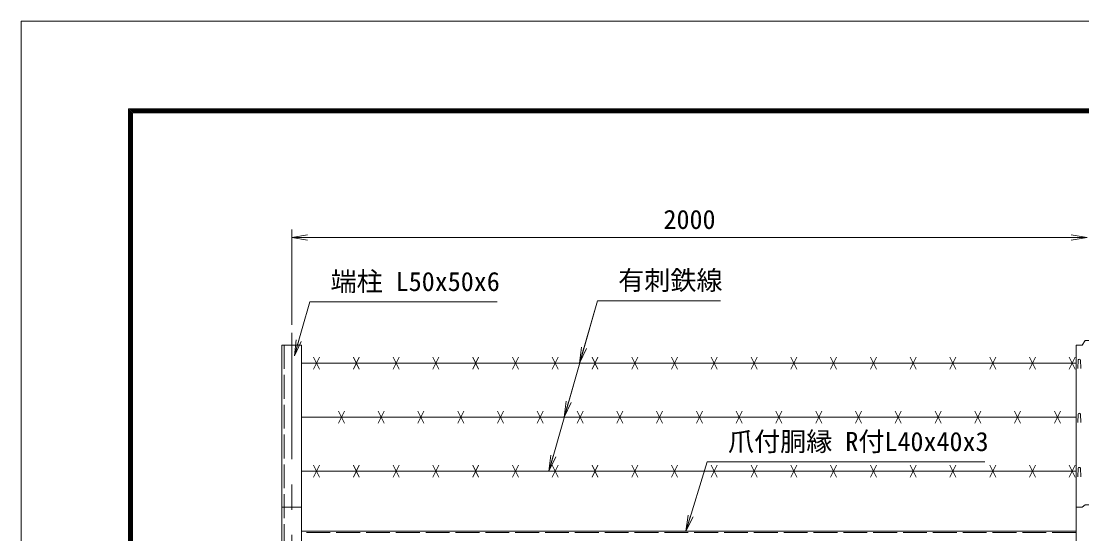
# Model space of a CAD drawing. Units: millimetres, scale not verified. Extents: x -4200 to 4200, y -2970 to 2970.
# Drawn here: x -4200 to -1533, y 1682 to 2970 of the extents above; entities that cross this region are included whole.
import ezdxf
from ezdxf.enums import TextEntityAlignment as Align

# ---------------------------------------------------------------- set-up
doc = ezdxf.new("R2010")
doc.units = ezdxf.units.MM
doc.header["$LTSCALE"] = 10
doc.linetypes.add('DASHED', pattern=[7.5, 6, -1.5])
doc.linetypes.add('USER1', pattern=[50.8, 31.75, -6.35, 6.35, -6.35])
for name, color, linetype, lineweight in [('0-0_D-STR1', 1, 'Continuous', 18), ('0-1_D-BMK', 2, 'USER1', 13), ('0-2_D-STR-DIM', 7, 'Continuous', 13), ('0-3_D-STR3', 3, 'Continuous', 13), ('0-7_D-STR-TXT', 7, 'Continuous', 13), ('0-8_0', 7, 'Continuous', 18), ('0-B_D-TTL', 7, 'Continuous', 18)]:
    doc.layers.add(name, color=color, linetype=linetype, lineweight=lineweight)
doc.styles.add('ＭＳ ゴシック', font='')
doc.styles.get('ＭＳ ゴシック').set_extended_font_data('MS Gothic')

# ---------------------------------------------------------------- blocks, each defined once
blk = doc.blocks.new('_Open')
at = {"layer": '0-8_0'}
blk.add_line((-10, 1.667), (0, 0), dxfattribs=at)
blk.add_lwpolyline([(-10, -1.667), (0, 0), (-10, 0)], dxfattribs=at)

msp = doc.modelspace()

# ---------------------------------------------------------------- linework, layer by layer
at = {"layer": '0-0_D-STR1'}
for p, q in [((-3544.9, 2156), (-3544.9, -411.84)), ((-3544.9, 2156), (-3494.9, 2156)), ((-3494.9, -411.84), (-3494.9, 2156)), ((-1547.9, -411.84), (-1547.9, 2156)), ((-1542.9, 2118.56), (-1543.65, 2097.06)), ((-1536.9, 2118.56), (-1536.15, 2097.06)), ((-1542.9, 1982.62), (-1543.65, 1961.12)), ((-1536.9, 1982.62), (-1536.15, 1961.12)), ((-1542.9, 1846.67), (-1543.65, 1825.17)), ((-1536.9, 1846.67), (-1536.15, 1825.17)), ((-3544.9, 1748.16), (-3494.9, 1748.16)), ((-1547.9, 1688.16), (-3494.9, 1688.16))]:
    msp.add_line(p, q, dxfattribs=at)
at = {"layer": '0-0_D-STR1', "linetype": 'DASHED'}
for p, q in [((-3538.9, 2156), (-3538.9, -411.84)), ((-1547.9, 1685.16), (-3494.9, 1685.16))]:
    msp.add_line(p, q, dxfattribs=at)
at = {"layer": '0-0_D-STR1'}
for points in [[(-1547.9, 2156), (-1532.4, 2156), (-1524.9, 2167.41), (-1514.9, 2167.41), (-1507.4, 2156), (-1491.9, 2156)], [(-1547.9, 1748.16), (-1532.4, 1748.16), (-1524.9, 1754.15), (-1514.9, 1754.15), (-1507.4, 1748.16), (-1491.9, 1748.16)]]:
    msp.add_lwpolyline(points, dxfattribs=at)
for centre in [(-1539.9, 2117.31), (-1539.9, 1981.37), (-1539.9, 1845.42)]:
    msp.add_arc(centre, 3.25, 22.61986, 157.38014, dxfattribs=at)
at = {"layer": '0-1_D-BMK'}
msp.add_line((-3519.9, 2186.66), (-3519.9, -426.84), dxfattribs=at)
at = {"layer": '0-2_D-STR-DIM'}
for p, q in [((-3519.9, 2206.66), (-3519.9, 2446.66)), ((-3519.9, 2426.66), (-1519.9, 2426.66))]:
    msp.add_line(p, q, dxfattribs=at)
at = {"layer": '0-3_D-STR3'}
for p, q in [((-3494.9, 2110.68), (-1547.9, 2110.68)), ((-3464.9, 2125.68), (-3449.9, 2095.68)), ((-3464.9, 2095.68), (-3449.9, 2125.68)), ((-3364.9, 2125.68), (-3349.9, 2095.68)), ((-3364.9, 2095.68), (-3349.9, 2125.68)), ((-3264.9, 2125.68), (-3249.9, 2095.68)), ((-3264.9, 2095.68), (-3249.9, 2125.68)), ((-3164.9, 2125.68), (-3149.9, 2095.68)), ((-3164.9, 2095.68), (-3149.9, 2125.68)), ((-3064.9, 2125.68), (-3049.9, 2095.68)), ((-3064.9, 2095.68), (-3049.9, 2125.68)), ((-2964.9, 2125.68), (-2949.9, 2095.68)), ((-2964.9, 2095.68), (-2949.9, 2125.68)), ((-2864.9, 2125.68), (-2849.9, 2095.68)), ((-2864.9, 2095.68), (-2849.9, 2125.68)), ((-2764.9, 2125.68), (-2749.9, 2095.68)), ((-2764.9, 2095.68), (-2749.9, 2125.68)), ((-2664.9, 2125.68), (-2649.9, 2095.68)), ((-2664.9, 2095.68), (-2649.9, 2125.68)), ((-2564.9, 2125.68), (-2549.9, 2095.68)), ((-2564.9, 2095.68), (-2549.9, 2125.68)), ((-2464.9, 2125.68), (-2449.9, 2095.68)), ((-2464.9, 2095.68), (-2449.9, 2125.68)), ((-2364.9, 2125.68), (-2349.9, 2095.68)), ((-2364.9, 2095.68), (-2349.9, 2125.68)), ((-2264.9, 2125.68), (-2249.9, 2095.68)), ((-2264.9, 2095.68), (-2249.9, 2125.68)), ((-2164.9, 2125.68), (-2149.9, 2095.68)), ((-2164.9, 2095.68), (-2149.9, 2125.68)), ((-2064.9, 2125.68), (-2049.9, 2095.68)), ((-2064.9, 2095.68), (-2049.9, 2125.68)), ((-1964.9, 2125.68), (-1949.9, 2095.68)), ((-1964.9, 2095.68), (-1949.9, 2125.68)), ((-1864.9, 2125.68), (-1849.9, 2095.68)), ((-1864.9, 2095.68), (-1849.9, 2125.68)), ((-1764.9, 2125.68), (-1749.9, 2095.68)), ((-1764.9, 2095.68), (-1749.9, 2125.68)), ((-1664.9, 2125.68), (-1649.9, 2095.68)), ((-1664.9, 2095.68), (-1649.9, 2125.68)), ((-1564.9, 2125.68), (-1549.9, 2095.68)), ((-1564.9, 2095.68), (-1549.9, 2125.68)), ((-3494.9, 1974.74), (-1547.9, 1974.74)), ((-3402.4, 1959.74), (-3387.4, 1989.74)), ((-3402.4, 1989.74), (-3387.4, 1959.74)), ((-3302.4, 1959.74), (-3287.4, 1989.74)), ((-3302.4, 1989.74), (-3287.4, 1959.74)), ((-3202.4, 1959.74), (-3187.4, 1989.74)), ((-3202.4, 1989.74), (-3187.4, 1959.74)), ((-3102.4, 1959.74), (-3087.4, 1989.74)), ((-3102.4, 1989.74), (-3087.4, 1959.74)), ((-3002.4, 1959.74), (-2987.4, 1989.74)), ((-3002.4, 1989.74), (-2987.4, 1959.74)), ((-2902.4, 1959.74), (-2887.4, 1989.74)), ((-2902.4, 1989.74), (-2887.4, 1959.74)), ((-2802.4, 1959.74), (-2787.4, 1989.74)), ((-2802.4, 1989.74), (-2787.4, 1959.74)), ((-2702.4, 1959.74), (-2687.4, 1989.74)), ((-2702.4, 1989.74), (-2687.4, 1959.74)), ((-2602.4, 1959.74), (-2587.4, 1989.74)), ((-2602.4, 1989.74), (-2587.4, 1959.74)), ((-2502.4, 1959.74), (-2487.4, 1989.74)), ((-2502.4, 1989.74), (-2487.4, 1959.74)), ((-2402.4, 1959.74), (-2387.4, 1989.74)), ((-2402.4, 1989.74), (-2387.4, 1959.74)), ((-2302.4, 1959.74), (-2287.4, 1989.74)), ((-2302.4, 1989.74), (-2287.4, 1959.74)), ((-2202.4, 1959.74), (-2187.4, 1989.74)), ((-2202.4, 1989.74), (-2187.4, 1959.74)), ((-2102.4, 1959.74), (-2087.4, 1989.74)), ((-2102.4, 1989.74), (-2087.4, 1959.74)), ((-2002.4, 1959.74), (-1987.4, 1989.74)), ((-2002.4, 1989.74), (-1987.4, 1959.74)), ((-1902.4, 1959.74), (-1887.4, 1989.74)), ((-1902.4, 1989.74), (-1887.4, 1959.74)), ((-1802.4, 1959.74), (-1787.4, 1989.74)), ((-1802.4, 1989.74), (-1787.4, 1959.74)), ((-1702.4, 1959.74), (-1687.4, 1989.74)), ((-1702.4, 1989.74), (-1687.4, 1959.74)), ((-1602.4, 1959.74), (-1587.4, 1989.74)), ((-1602.4, 1989.74), (-1587.4, 1959.74)), ((-3464.9, 1853.79), (-3449.9, 1823.79)), ((-3464.9, 1823.79), (-3449.9, 1853.79)), ((-3364.9, 1853.79), (-3349.9, 1823.79)), ((-3364.9, 1823.79), (-3349.9, 1853.79)), ((-3264.9, 1853.79), (-3249.9, 1823.79)), ((-3264.9, 1823.79), (-3249.9, 1853.79)), ((-3164.9, 1853.79), (-3149.9, 1823.79)), ((-3164.9, 1823.79), (-3149.9, 1853.79)), ((-3064.9, 1853.79), (-3049.9, 1823.79)), ((-3064.9, 1823.79), (-3049.9, 1853.79)), ((-2964.9, 1853.79), (-2949.9, 1823.79)), ((-2964.9, 1823.79), (-2949.9, 1853.79)), ((-2864.9, 1853.79), (-2849.9, 1823.79)), ((-2864.9, 1823.79), (-2849.9, 1853.79)), ((-2764.9, 1853.79), (-2749.9, 1823.79)), ((-2764.9, 1823.79), (-2749.9, 1853.79)), ((-2664.9, 1853.79), (-2649.9, 1823.79)), ((-2664.9, 1823.79), (-2649.9, 1853.79)), ((-2564.9, 1853.79), (-2549.9, 1823.79)), ((-2564.9, 1823.79), (-2549.9, 1853.79)), ((-2464.9, 1853.79), (-2449.9, 1823.79)), ((-2464.9, 1823.79), (-2449.9, 1853.79)), ((-2364.9, 1853.79), (-2349.9, 1823.79)), ((-2364.9, 1823.79), (-2349.9, 1853.79)), ((-2264.9, 1853.79), (-2249.9, 1823.79)), ((-2264.9, 1823.79), (-2249.9, 1853.79)), ((-2164.9, 1853.79), (-2149.9, 1823.79)), ((-2164.9, 1823.79), (-2149.9, 1853.79)), ((-2064.9, 1853.79), (-2049.9, 1823.79)), ((-2064.9, 1823.79), (-2049.9, 1853.79)), ((-1964.9, 1853.79), (-1949.9, 1823.79)), ((-1964.9, 1823.79), (-1949.9, 1853.79)), ((-1864.9, 1853.79), (-1849.9, 1823.79)), ((-1864.9, 1823.79), (-1849.9, 1853.79)), ((-1764.9, 1853.79), (-1749.9, 1823.79)), ((-1764.9, 1823.79), (-1749.9, 1853.79)), ((-1664.9, 1853.79), (-1649.9, 1823.79)), ((-1664.9, 1823.79), (-1649.9, 1853.79)), ((-1564.9, 1853.79), (-1549.9, 1823.79)), ((-1564.9, 1823.79), (-1549.9, 1853.79)), ((-3494.9, 1838.79), (-1547.9, 1838.79))]:
    msp.add_line(p, q, dxfattribs=at)
at = {"layer": '0-7_D-STR-TXT'}
for q in [(-2833.96, 1976.66), (-2795.4, 2112.61)]:
    msp.add_line((-2751.46, 2267.53), q, dxfattribs=at)
for points in [[(-2441.91, 2267.53), (-2751.46, 2267.53), (-2872.52, 1840.72)], [(-3003.54, 2264.79), (-3474.52, 2264.79), (-3512.6, 2130.52)], [(-1777.11, 1862.56), (-2474.99, 1862.56), (-2528.23, 1690.07)]]:
    msp.add_lwpolyline(points, dxfattribs=at)
at = {"layer": '0-B_D-TTL', "color": 2}
msp.add_lwpolyline([(-4200, 2970), (4200, 2970), (4200, -2970), (-4200, -2970)], close=True, dxfattribs=at)
at = {"layer": '0-B_D-TTL'}
for points in [[(-3930, 2750), (3930, 2750), (3930, -2750), (-3930, -2750)], [(-3927.5, 2747.5), (3927.5, 2747.5), (3927.5, -2747.5), (-3927.5, -2747.5)], [(-3925, 2745), (3925, 2745), (3925, -2745), (-3925, -2745)], [(-3922.5, 2742.5), (3922.5, 2742.5), (3922.5, -2742.5), (-3922.5, -2742.5)], [(-3920, 2740), (3920, 2740), (3920, -2740), (-3920, -2740)]]:
    msp.add_lwpolyline(points, close=True, dxfattribs=at)

# ---------------------------------------------------------------- block references
at = {"layer": '0-2_D-STR-DIM', "xscale": 4, "yscale": 4, "rotation": 180}
msp.add_blockref('_Open', (-3519.9, 2426.66), dxfattribs=at)
at = {"layer": '0-2_D-STR-DIM', "xscale": 4, "yscale": 4}
msp.add_blockref('_Open', (-1519.9, 2426.66), dxfattribs=at)
at = {"layer": '0-7_D-STR-TXT', "xscale": 4, "yscale": 4}
for p, rotation in [((-3513.15, 2128.59), 254.16392), ((-2795.95, 2110.68), 254.16392), ((-2834.51, 1974.74), 254.16392), ((-2873.07, 1838.79), 254.16392), ((-2528.82, 1688.16), 252.84683)]:
    msp.add_blockref('_Open', p, dxfattribs=dict(at, rotation=rotation))

# ---------------------------------------------------------------- texts
at = {"layer": '0-2_D-STR-DIM', "style": 'ＭＳ ゴシック'}
msp.add_text('2000', height=48.09, dxfattribs=at).set_placement((-2585.17, 2433.4), align=Align.BOTTOM_LEFT)
at = {"layer": '0-7_D-STR-TXT', "style": 'ＭＳ ゴシック'}
for s, p in [('端柱 L50x50x6', (-3422.33, 2277.37)), ('有刺鉄線', (-2699.01, 2280.37)), ('爪付胴縁 R付L40x40x3', (-2423.05, 1875.15))]:
    msp.add_text(s, height=48.09, dxfattribs=at).set_placement(p, align=Align.BOTTOM_LEFT)

doc.saveas('drawing.dxf')
